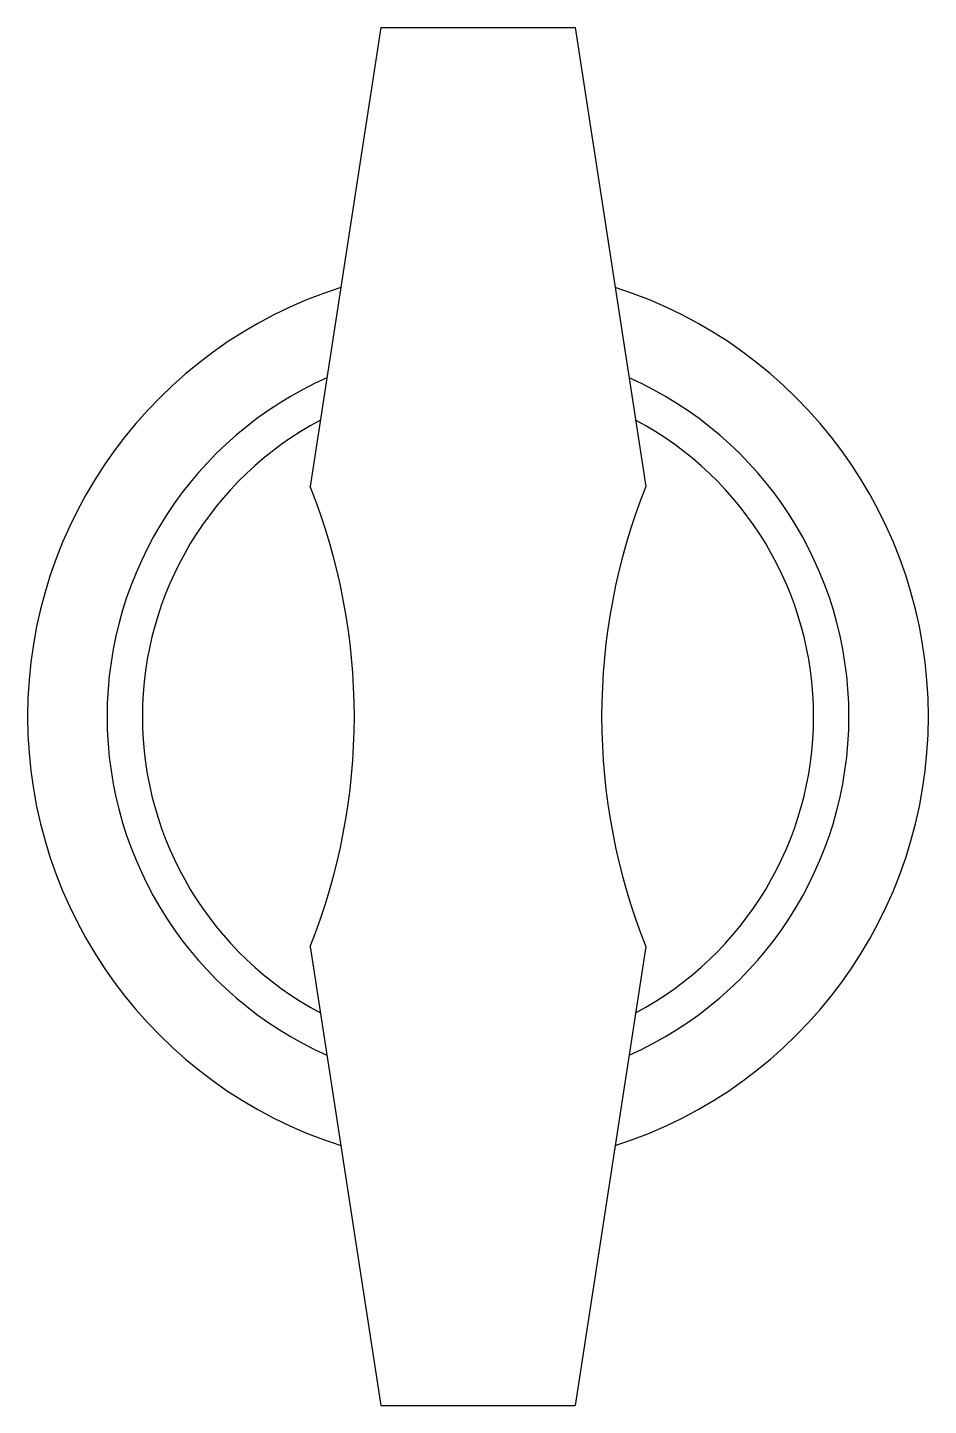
# Model space of a CAD drawing. Header units: millimetres. Extents: x 0 to 25.5, y 0 to 39.
import ezdxf

# ---------------------------------------------------------------- set-up
doc = ezdxf.new("R2010")
doc.units = ezdxf.units.MM
doc.layers.add('Comp-sub', color=6, linetype='Continuous')

# ---------------------------------------------------------------- blocks, each defined once
blk = doc.blocks.new('PLS 52')
at = {"layer": 'Comp-sub'}
for points in [[(125.25, 147.5), (123.25, 134.514)], [(125.25, 147.5), (130.75, 147.5)], [(130.75, 147.5), (132.75, 134.514)], [(123.25, 121.486), (125.25, 108.5)], [(132.75, 121.486), (130.75, 108.5)], [(125.25, 108.5), (130.75, 108.5)]]:
    blk.add_lwpolyline(points, dxfattribs=at)
for centre, radius, start, end in [((128, 128), 12.75, 107.7305, 252.2695), ((128, 128), 12.75, 287.7305, 72.2695), ((128, 128), 10.5, 114.0335, 245.9665), ((128, 128), 10.5, 294.0335, 65.9665), ((128, 128), 9.5, 118.0108, 241.9892), ((128, 128), 9.5, 298.0108, 61.9892), ((106.9, 128), 17.6, 338.2759, 21.7241), ((149.1, 128), 17.6, 158.2759, 201.7241)]:
    blk.add_arc(centre, radius, start, end, dxfattribs=at)

msp = doc.modelspace()

# ---------------------------------------------------------------- block references
msp.add_blockref('PLS 52', (-115.25, -108.5))

doc.saveas('drawing.dxf')
